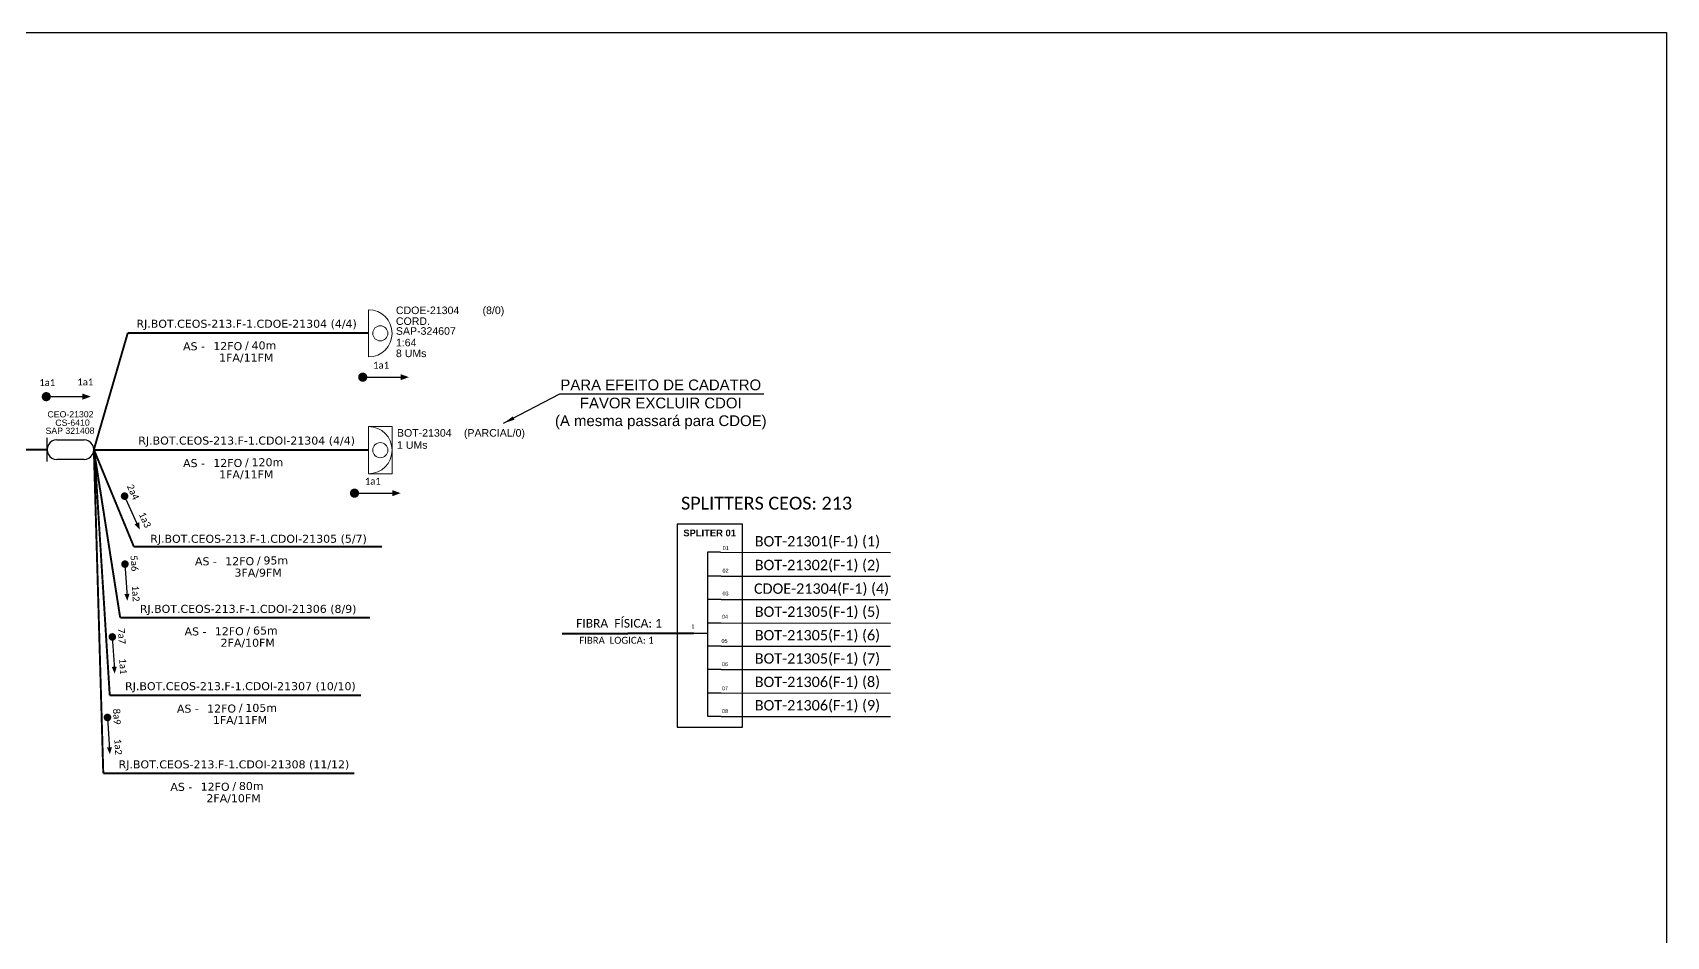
# Model space of a CAD drawing. Extents: x -4 to 837, y 1 to 595.
# Drawn here: x 405 to 837.2, y 356.2 to 595.3 of the extents above; entities that cross this region are included whole.
import ezdxf
from ezdxf.enums import TextEntityAlignment as Align

# ---------------------------------------------------------------- set-up
doc = ezdxf.new("R2010")
doc.units = 0
for name, color, linetype, lineweight in [("20.0-LEGENDA DOS CDO'S", 1, 'Continuous', 0), ('20.1-CDO_INTERIOR', 1, 'Continuous', 0), ('40.1-ETIQUETAS', 1, 'Continuous', 20)]:
    doc.layers.add(name, color=color, linetype=linetype, lineweight=lineweight)
for name, color, linetype in [('20.4-CEOS', 1, 'Continuous'), ('CAP a instalar', 1, 'Continuous'), ('label_cabos', 7, 'Continuous'), ('SETA', 7, 'Continuous')]:
    doc.layers.add(name, color=color, linetype=linetype)
doc.styles.add('ARIAL', font='arial.ttf')
doc.styles.add('MtXpl_Calibri', font='calibri.ttf')
doc.styles.add('siredit', font='verdana.ttf')
doc.linetypes.add('FENCELINE1', pattern='A,0.25,-0.1,[133,ltypeshp.shx,S=0.1,R=0,X=-0.1,Y=0],-0.1,1', length=1.45)
doc.dimstyles.new('CC', dxfattribs={"dimtxt": 0.8, "dimasz": 2, "dimexe": 0.18, "dimexo": 0.0625, "dimgap": 0.09, "dimtad": 0, "dimdec": 0, "dimrnd": 1, "dimzin": 0, "dimdsep": 46, "dimtxsty": 'siredit', "dimblk": 'NONE', "dimcen": 0, "dimse1": 1, "dimse2": 1, "dimsd1": 1, "dimsd2": 1, "dimclrt": 7, "dimadec": 0, "dimazin": 0, "dimtfac": 1, "dimtdec": 0, "dimtofl": 0, "dimtmove": 0, "dimatfit": 3, "dimfxl": 0, "dimtolj": 1, "dimtzin": 0, "dimarcsym": 0})

# ---------------------------------------------------------------- blocks, each defined once
blk = doc.blocks.new('ETIQUETA_RS5F')
at = {"layer": '40.1-ETIQUETAS', "color": 0, "style": 'siredit'}
blk.add_text('/', height=1.5, dxfattribs=at).set_placement((1.58, -1.95), align=Align.MIDDLE_RIGHT)
for tag, p in [('ETIQUETA_R_PRIMARIA', (1.21, 4.1)), ('ETIQUETA_R_SECUNDARIA', (1.21, 2.1)), ('F_ATIVAS/F_MORTAS', (1.14, -4.24))]:
    blk.add_attdef(tag, text='', height=1.5, dxfattribs=at).set_placement(p, align=Align.MIDDLE_CENTER)
for tag, p in [('TIPO_CABO', (-6.58, -2.12)), ('CAP_CABO', (0.4, -2.09))]:
    blk.add_attdef(tag, text='', height=1.5, dxfattribs=at).set_placement(p, align=Align.MIDDLE_RIGHT)
blk.add_attdef('METROS', text='', height=1.5, dxfattribs=at).set_placement((2.14, -1.95), align=Align.MIDDLE_LEFT)
for tag, p in [('FUSÃO_1', (0.85, -8.39)), ('FUSÃO_2', (0.85, -10.6)), ('FUSÃO_3', (0.85, -12.93)), ('FUSÃO_4', (0.85, -15.14)), ('FUSÃO_5', (0.85, -17.16))]:
    blk.add_attdef(tag, text='', height=1.5, dxfattribs=at).set_placement(p, align=Align.CENTER)
blk = doc.blocks.new('_None')

msp = doc.modelspace()

# ---------------------------------------------------------------- linework, layer by layer
at = {"color": 7, "linetype": 'Continuous'}
for p, q in [((583.49, 457.79), (583.49, 414.36)), ((587.01, 457.79), (583.49, 457.79)), ((587.19, 451.5), (583.67, 451.5)), ((587.19, 445.31), (583.67, 445.31)), ((587.19, 439.09), (583.67, 439.09)), ((579.85, 436.36), (583.48, 436.36)), ((587.19, 432.93), (583.67, 432.93)), ((587.19, 426.76), (583.67, 426.76)), ((587.19, 420.57), (583.67, 420.57)), ((587.19, 414.4), (583.67, 414.4))]:
    msp.add_line(p, q, dxfattribs=at)
at = {"color": 10, "linetype": 'Continuous'}
for p, q in [((587.01, 457.79), (631.96, 457.77)), ((587.19, 451.5), (631.96, 451.49)), ((587.19, 445.32), (631.96, 445.31)), ((587.19, 439.1), (631.96, 439.09)), ((587.19, 432.94), (631.96, 432.93)), ((587.19, 426.77), (631.96, 426.76)), ((587.19, 420.58), (631.96, 420.57)), ((587.19, 414.4), (631.96, 414.38))]:
    msp.add_line(p, q, dxfattribs=at)
at = {"color": 1, "linetype": 'Continuous', "lineweight": 60}
msp.add_line((579.85, 436.36), (545.06, 436.25), dxfattribs=at)
at = {"color": 7}
for points in [[(-3.83, 595.26), (837.17, 595.26), (837.17, 1.26), (-3.83, 1.26)], [(575.53, 411.58), (592.81, 411.58), (592.81, 465.23), (575.53, 465.23)]]:
    msp.add_lwpolyline(points, close=True, dxfattribs=at)
for points, const_width in [([(491.73, 504.12, 1), (492.94, 504.12, 1)], 1.21), ([(408.02, 498.97, 1), (409.23, 498.97, 1)], 1.21), ([(429.13, 473.11, 1), (429.54, 472.2, 1)], 1), ([(489.55, 473.44, 1), (490.76, 473.44, 1)], 1.21), ([(429.41, 455.17, 1), (429.47, 454.17, 1)], 1), ([(426.06, 435.91, 1), (426.12, 434.91, 1)], 1), ([(424.78, 414.6, 1), (424.84, 413.6, 1)], 1)]:
    msp.add_lwpolyline(points, format="xyb", close=True, dxfattribs=dict(const_width=const_width))
at = {"layer": '20.1-CDO_INTERIOR', "color": 1, "lineweight": 18}
msp.add_line((493.85, 521.97), (493.85, 509.47), dxfattribs=at)
at = {"layer": '20.1-CDO_INTERIOR', "color": 3, "lineweight": 18}
msp.add_lwpolyline([(500.1, 478.56), (500.1, 491.07), (493.85, 491.07), (493.85, 478.56)], close=True, dxfattribs=at)
at = {"layer": '20.1-CDO_INTERIOR', "color": 1, "lineweight": 18}
msp.add_circle((496.98, 515.72), 2, dxfattribs=at)
at = {"layer": '20.1-CDO_INTERIOR', "color": 3, "lineweight": 18}
msp.add_circle((496.98, 484.82), 2, dxfattribs=at)
at = {"layer": '20.1-CDO_INTERIOR', "color": 1, "lineweight": 18}
msp.add_arc((493.85, 515.72), 6.25, 270, 90, dxfattribs=at)
at = {"layer": '20.1-CDO_INTERIOR', "color": 3, "lineweight": 18}
msp.add_arc((493.85, 484.82), 6.25, 270, 90, dxfattribs=at)
at = {"layer": '20.4-CEOS', "color": 5}
for p, q in [((408.83, 481.84), (408.83, 488.05)), ((411.4, 487.52), (418.63, 487.52)), ((418.63, 482.37), (411.4, 482.37))]:
    msp.add_line(p, q, dxfattribs=at)
for centre, major_axis, start_param, end_param in [((411.4, 484.95), (1.82, 1.82), 0.785398, 3.926991), ((418.63, 484.95), (-1.82, 1.82), 2.356194, 5.497787)]:
    msp.add_ellipse(centre, major_axis=major_axis, ratio=1, start_param=start_param, end_param=end_param, dxfattribs=at)
at = {"layer": 'CAP a instalar', "color": 1, "linetype": 'FENCELINE1', "ltscale": 7, "const_width": 0.513}
for points in [[(421.21, 484.95), (430.17, 515.79)], [(430.17, 515.79), (493.85, 515.79)]]:
    msp.add_lwpolyline(points, dxfattribs=at)
at = {"layer": 'CAP a instalar', "color": 7, "ltscale": 7, "const_width": 0.513}
msp.add_lwpolyline([(326.91, 484.89), (408.83, 484.95)], dxfattribs=at)
at = {"layer": 'CAP a instalar', "color": 8, "linetype": 'FENCELINE1', "ltscale": 7, "const_width": 0.513}
for points in [[(421.21, 484.95), (431.78, 459.31)], [(421.21, 484.95), (428.17, 440.5)], [(423.7, 399.3), (421.21, 484.95)], [(421.35, 484.89), (425.41, 419.98)], [(431.76, 459.32), (497.44, 459.32)], [(428.17, 440.5), (494.24, 440.48)], [(425.41, 419.98), (491.83, 419.99)], [(423.7, 399.3), (490.11, 399.31)]]:
    msp.add_lwpolyline(points, dxfattribs=at)
at = {"layer": 'CAP a instalar', "color": 3, "linetype": 'FENCELINE1', "ltscale": 7, "const_width": 0.513}
msp.add_lwpolyline([(421.35, 484.89), (493.85, 484.89)], dxfattribs=at)
at = {"layer": 'label_cabos', "color": 1}
msp.add_lwpolyline([(547.5, 499.74), (598.42, 499.74)], dxfattribs=at)
at = {"layer": 'SETA'}
for points in [[(492.77, 504.11), (503.17, 504.11)], [(408.62, 498.97), (419.03, 498.97)], [(429.33, 472.66), (432.86, 464.82)], [(490.59, 473.43), (500.99, 473.43)], [(429.44, 454.67), (429.98, 446.09)], [(426.09, 435.41), (426.63, 426.83)], [(424.81, 414.1), (425.35, 405.52)]]:
    msp.add_lwpolyline(points, dxfattribs=at)
for points in [[(502.33, 504.93), (504.55, 504.13), (502.33, 503.32)], [(418.19, 499.79), (420.41, 498.99), (418.19, 498.18)], [(500.15, 474.25), (502.37, 473.44), (500.15, 472.64)], [(433.2, 465.73), (433.34, 463.78), (431.98, 465.18)], [(430.62, 446.83), (430.07, 444.95), (429.29, 446.74)], [(427.27, 427.57), (426.72, 425.69), (425.94, 427.48)], [(425.99, 406.25), (425.44, 404.38), (424.66, 406.17)]]:
    msp.add_solid(points, dxfattribs=at)

# ---------------------------------------------------------------- block references
at = {"layer": 'CAP a instalar', "color": 1, "linetype": 'FENCELINE1', "ltscale": 7}
ref = msp.add_blockref('ETIQUETA_RS5F', (459.95, 515.29), dxfattribs=dict(at, xscale=1.411343981848631, yscale=1.411343981849711, zscale=1.411343981849999))
ref.add_attrib('ETIQUETA_R_SECUNDARIA', 'RJ.BOT.CEOS-213.F-1.CDOE-21304 (4/4)', dxfattribs={"layer": '40.1-ETIQUETAS', "color": 0, "height": 2.117, "style": 'siredit'}).set_placement((461.62, 518.26), align=Align.MIDDLE_CENTER)
ref.add_attrib('TIPO_CABO', 'AS -', dxfattribs={"layer": '40.1-ETIQUETAS', "color": 0, "height": 2.117, "style": 'siredit'}).set_placement((450.61, 512.3), align=Align.MIDDLE_RIGHT)
ref.add_attrib('CAP_CABO', '12FO', dxfattribs={"layer": '40.1-ETIQUETAS', "color": 0, "height": 2.117, "style": 'siredit'}).set_placement((460.46, 512.34), align=Align.MIDDLE_RIGHT)
ref.add_attrib('METROS', '40m', dxfattribs={"layer": '40.1-ETIQUETAS', "color": 0, "height": 2.117, "style": 'siredit'}).set_placement((462.93, 512.53), align=Align.MIDDLE_LEFT)
ref.add_attrib('F_ATIVAS/F_MORTAS', '1FA/11FM', dxfattribs={"layer": '40.1-ETIQUETAS', "color": 0, "height": 2.117, "style": 'siredit'}).set_placement((461.52, 509.3), align=Align.MIDDLE_CENTER)
at = {"layer": 'CAP a instalar', "color": 3, "linetype": 'FENCELINE1', "ltscale": 7}
ref = msp.add_blockref('ETIQUETA_RS5F', (459.95, 484.38), dxfattribs=dict(at, xscale=1.411343981848631, yscale=1.411343981849711, zscale=1.411343981849999))
ref.add_attrib('ETIQUETA_R_SECUNDARIA', 'RJ.BOT.CEOS-213.F-1.CDOI-21304 (4/4)', dxfattribs={"layer": '40.1-ETIQUETAS', "color": 0, "height": 2.117, "style": 'siredit'}).set_placement((461.62, 487.35), align=Align.MIDDLE_CENTER)
ref.add_attrib('TIPO_CABO', 'AS -', dxfattribs={"layer": '40.1-ETIQUETAS', "color": 0, "height": 2.117, "style": 'siredit'}).set_placement((450.61, 481.4), align=Align.MIDDLE_RIGHT)
ref.add_attrib('CAP_CABO', '12FO', dxfattribs={"layer": '40.1-ETIQUETAS', "color": 0, "height": 2.117, "style": 'siredit'}).set_placement((460.46, 481.43), align=Align.MIDDLE_RIGHT)
ref.add_attrib('METROS', '120m', dxfattribs={"layer": '40.1-ETIQUETAS', "color": 0, "height": 2.117, "style": 'siredit'}).set_placement((462.93, 481.62), align=Align.MIDDLE_LEFT)
ref.add_attrib('F_ATIVAS/F_MORTAS', '1FA/11FM', dxfattribs={"layer": '40.1-ETIQUETAS', "color": 0, "height": 2.117, "style": 'siredit'}).set_placement((461.52, 478.39), align=Align.MIDDLE_CENTER)
at = {"layer": 'CAP a instalar', "color": 8, "linetype": 'FENCELINE1', "ltscale": 7}
ref = msp.add_blockref('ETIQUETA_RS5F', (463.09, 458.41), dxfattribs=dict(at, xscale=1.411343981848631, yscale=1.411343981849711, zscale=1.411343981849999))
ref.add_attrib('ETIQUETA_R_SECUNDARIA', 'RJ.BOT.CEOS-213.F-1.CDOI-21305 (5/7)', dxfattribs={"layer": '40.1-ETIQUETAS', "color": 0, "height": 2.117, "style": 'siredit'}).set_placement((464.76, 461.38), align=Align.MIDDLE_CENTER)
ref.add_attrib('TIPO_CABO', 'AS -', dxfattribs={"layer": '40.1-ETIQUETAS', "color": 0, "height": 2.117, "style": 'siredit'}).set_placement((453.75, 455.42), align=Align.MIDDLE_RIGHT)
ref.add_attrib('CAP_CABO', '12FO', dxfattribs={"layer": '40.1-ETIQUETAS', "color": 0, "height": 2.117, "style": 'siredit'}).set_placement((463.61, 455.45), align=Align.MIDDLE_RIGHT)
ref.add_attrib('METROS', '95m', dxfattribs={"layer": '40.1-ETIQUETAS', "color": 0, "height": 2.117, "style": 'siredit'}).set_placement((466.07, 455.65), align=Align.MIDDLE_LEFT)
ref.add_attrib('F_ATIVAS/F_MORTAS', '3FA/9FM', dxfattribs={"layer": '40.1-ETIQUETAS', "color": 0, "height": 2.117, "style": 'siredit'}).set_placement((464.66, 452.42), align=Align.MIDDLE_CENTER)
ref = msp.add_blockref('ETIQUETA_RS5F', (460.34, 439.86), dxfattribs=dict(at, xscale=1.411343981848631, yscale=1.411343981849711, zscale=1.411343981849999))
ref.add_attrib('ETIQUETA_R_SECUNDARIA', 'RJ.BOT.CEOS-213.F-1.CDOI-21306 (8/9)', dxfattribs={"layer": '40.1-ETIQUETAS', "color": 0, "height": 2.117, "style": 'siredit'}).set_placement((462.01, 442.83), align=Align.MIDDLE_CENTER)
ref.add_attrib('TIPO_CABO', 'AS -', dxfattribs={"layer": '40.1-ETIQUETAS', "color": 0, "height": 2.117, "style": 'siredit'}).set_placement((451, 436.87), align=Align.MIDDLE_RIGHT)
ref.add_attrib('CAP_CABO', '12FO', dxfattribs={"layer": '40.1-ETIQUETAS', "color": 0, "height": 2.117, "style": 'siredit'}).set_placement((460.86, 436.91), align=Align.MIDDLE_RIGHT)
ref.add_attrib('METROS', '65m', dxfattribs={"layer": '40.1-ETIQUETAS', "color": 0, "height": 2.117, "style": 'siredit'}).set_placement((463.32, 437.1), align=Align.MIDDLE_LEFT)
ref.add_attrib('F_ATIVAS/F_MORTAS', '2FA/10FM', dxfattribs={"layer": '40.1-ETIQUETAS', "color": 0, "height": 2.117, "style": 'siredit'}).set_placement((461.91, 433.87), align=Align.MIDDLE_CENTER)
ref = msp.add_blockref('ETIQUETA_RS5F', (458.3, 419.41), dxfattribs=dict(at, xscale=1.411343981848631, yscale=1.411343981849711, zscale=1.411343981849999))
ref.add_attrib('ETIQUETA_R_SECUNDARIA', 'RJ.BOT.CEOS-213.F-1.CDOI-21307 (10/10)', dxfattribs={"layer": '40.1-ETIQUETAS', "color": 0, "height": 2.117, "style": 'siredit'}).set_placement((459.97, 422.38), align=Align.MIDDLE_CENTER)
ref.add_attrib('TIPO_CABO', 'AS -', dxfattribs={"layer": '40.1-ETIQUETAS', "color": 0, "height": 2.117, "style": 'siredit'}).set_placement((448.97, 416.43), align=Align.MIDDLE_RIGHT)
ref.add_attrib('CAP_CABO', '12FO', dxfattribs={"layer": '40.1-ETIQUETAS', "color": 0, "height": 2.117, "style": 'siredit'}).set_placement((458.82, 416.46), align=Align.MIDDLE_RIGHT)
ref.add_attrib('METROS', '105m', dxfattribs={"layer": '40.1-ETIQUETAS', "color": 0, "height": 2.117, "style": 'siredit'}).set_placement((461.28, 416.65), align=Align.MIDDLE_LEFT)
ref.add_attrib('F_ATIVAS/F_MORTAS', '1FA/11FM', dxfattribs={"layer": '40.1-ETIQUETAS', "color": 0, "height": 2.117, "style": 'siredit'}).set_placement((459.87, 413.42), align=Align.MIDDLE_CENTER)
ref = msp.add_blockref('ETIQUETA_RS5F', (456.59, 398.73), dxfattribs=dict(at, xscale=1.411343981848631, yscale=1.411343981849711, zscale=1.411343981849999))
ref.add_attrib('ETIQUETA_R_SECUNDARIA', 'RJ.BOT.CEOS-213.F-1.CDOI-21308 (11/12)', dxfattribs={"layer": '40.1-ETIQUETAS', "color": 0, "height": 2.117, "style": 'siredit'}).set_placement((458.26, 401.7), align=Align.MIDDLE_CENTER)
ref.add_attrib('TIPO_CABO', 'AS -', dxfattribs={"layer": '40.1-ETIQUETAS', "color": 0, "height": 2.117, "style": 'siredit'}).set_placement((447.25, 395.75), align=Align.MIDDLE_RIGHT)
ref.add_attrib('CAP_CABO', '12FO', dxfattribs={"layer": '40.1-ETIQUETAS', "color": 0, "height": 2.117, "style": 'siredit'}).set_placement((457.11, 395.78), align=Align.MIDDLE_RIGHT)
ref.add_attrib('METROS', '80m', dxfattribs={"layer": '40.1-ETIQUETAS', "color": 0, "height": 2.117, "style": 'siredit'}).set_placement((459.57, 395.97), align=Align.MIDDLE_LEFT)
ref.add_attrib('F_ATIVAS/F_MORTAS', '2FA/10FM', dxfattribs={"layer": '40.1-ETIQUETAS', "color": 0, "height": 2.117, "style": 'siredit'}).set_placement((458.16, 392.74), align=Align.MIDDLE_CENTER)

# ---------------------------------------------------------------- texts
at = {"color": 1, "style": 'MtXpl_Calibri'}
msp.add_text('CDOE-21304(F-1) (4)', height=2.7432, dxfattribs=at).set_placement((595.83, 446.82))
at = {"attachment_point": 5}
for s, insert, char_height, width in [('\\C7;\\fCalibri|b0|i0|c0|p34;1a1', (497.19, 507.29), 1.815, 30.6841), ('\\C7;\\fCalibri|b0|i0|c0|p34;1a1', (408.88, 502.7), 1.815, 30.6841), ('{\\fCalibri|b0|i0|c0|p34;\\C7;1a1}', (418.94, 502.85), 1.815, 30.6841), ('\\C7;\\fCalibri|b0|i0|c0|p34;1a1', (495.01, 476.61), 1.815, 30.6841), ('{\\fCalibri|b0|i0|c0|p34;\\C7;SPLITTERS CEOS: 213}', (599.15, 470.77), 3.4173, 52.0772), ('{\\fArial|b1|i0|c0|p34;\\H1x;\\C10;SPLITER 01}', (584.09, 462.9), 1.7753, 17.28), ('\\pt9.00003;{\\fCalibri|b0|i0|c0|p34;\\C7;BOT-21301(F-1) (1)}', (612.61, 460.42), 2.7432, 40.9104), ('\\C7;\\fArial|b0|i0|;\\H1.0273588255048;01 ', (588.36, 458.93), 1.7753, 3.5602), ('\\pt9.00003;{\\fCalibri|b0|i0|c0|p34;\\C7;BOT-21302(F-1) (2)}', (612.61, 454.14), 2.7432, 40.9104), ('\\C7;\\fArial|b0|i0|;\\H1.0273588255048;02 ', (588.3, 452.93), 1.7753, 3.7582), ('\\C7;\\fArial|b0|i0|;\\H1.0273588255048;03 ', (588.3, 446.88), 1.7753, 3.456), ('{\\fCalibri|b0|i0|c0|p34;\\C7;FIBRA  FÍSICA: 1}', (560.13, 439.01), 2.2859, 34.56), ('\\C7;\\fArial|b0|i0|;\\H1.0273588255048;04 ', (588.15, 440.74), 1.7753, 3.7582), ('\\pt9.00003;{\\fCalibri|b0|i0|c0|p34;\\C7;BOT-21305(F-1) (5)}', (612.62, 441.79), 2.7432, 40.9104), ('\\C7;\\fArial|b0|i0|;\\H1.0273588255048;1', (579.68, 438.19), 1.7753, 1.7584), ('\\pt9.00003;{\\fCalibri|b0|i0|c0|p34;\\C7;BOT-21305(F-1) (6)}', (612.61, 435.57), 2.7432, 40.9104), ('{\\fCalibri|b0|i0|c0|p34;\\C7;FIBRA  LOGICA: 1}', (559.44, 434.51), 1.8289, 34.56), ('\\C7;\\fArial|b0|i0|;\\H1.0273588255048;05 ', (588.02, 434.33), 1.7753, 4.6222), ('\\C7;\\fArial|b0|i0|;\\H1.0273588255048;06 ', (588.15, 428.19), 1.7753, 3.7582), ('\\pt9.00003;{\\fCalibri|b0|i0|c0|p34;\\C7;BOT-21305(F-1) (7)}', (612.61, 429.41), 2.7432, 40.9104), ('\\pt9.00003;{\\fCalibri|b0|i0|c0|p34;\\C7;BOT-21306(F-1) (8)}', (612.61, 423.22), 2.7432, 40.9104), ('\\C7;\\fArial|b0|i0|;\\H1.0273588255048;07 ', (588.15, 421.82), 1.7753, 3.7582), ('\\C7;\\fArial|b0|i0|;\\H1.0273588255048;08 ', (588.15, 415.78), 1.7753, 3.7582), ('\\pt9.00003;{\\fCalibri|b0|i0|c0|p34;\\C7;BOT-21306(F-1) (9)}', (612.61, 417.03), 2.7432, 40.9104)]:
    msp.add_mtext(s, dxfattribs=dict(at, insert=insert, char_height=char_height, width=width))
at = {"char_height": 1.82, "width": 25.3588, "attachment_point": 5}
for s, insert, rotation in [('\\C7;\\fCalibri|b0|i0|c0|p34;2a4', (431.58, 473.74), 294.2473), ('{\\fCalibri|b0|i0|c0|p34;\\C7;1a3}', (434.73, 466.37), 294.2473), ('\\C7;\\fCalibri|b0|i0|c0|p34;5a6', (431.92, 454.89), 273.6303), ('{\\fCalibri|b0|i0|c0|p34;\\C7;1a2}', (432.28, 446.88), 273.6303), ('\\C7;\\fCalibri|b0|i0|c0|p34;7a7', (428.57, 435.63), 273.6303), ('{\\fCalibri|b0|i0|c0|p34;\\C7;1a1}', (428.93, 427.62), 273.6303), ('\\C7;\\fCalibri|b0|i0|c0|p34;8a9', (427.29, 414.32), 273.6303), ('{\\fCalibri|b0|i0|c0|p34;\\C7;1a2}', (427.65, 406.31), 273.6303)]:
    msp.add_mtext(s, dxfattribs=dict(at, insert=insert, rotation=rotation))
at = {"layer": "20.0-LEGENDA DOS CDO'S", "color": 1, "style": 'ARIAL'}
msp.add_text('        (8/0)', height=2.0005, dxfattribs=at).set_placement((523.79, 520.81), align=Align.CENTER)
for s, p in [('CDOE-21304', (501.11, 520.81)), ('CORD.', (501.11, 517.95)), ('SAP-324607', (501.11, 515.34)), ('1:64', (501.11, 512.28)), ('8 UMs', (501.11, 509.43))]:
    msp.add_text(s, height=2, dxfattribs=at).set_placement(p)
for s, p in [('PARA EFEITO DE CADATRO', (571.17, 502.09)), ('FAVOR EXCLUIR CDOI', (571.17, 497.29)), ('(A mesma passará para CDOE)', (571.17, 492.6))]:
    msp.add_text(s, height=2.8279, dxfattribs=at).set_placement(p, align=Align.MIDDLE_CENTER)
at = {"layer": "20.0-LEGENDA DOS CDO'S", "color": 5, "style": 'ARIAL'}
for s, p in [('CEO-21302', (408.93, 493.47)), ('CS-6410', (411.01, 491.25)), ('SAP 321408', (408.42, 489.12))]:
    msp.add_text(s, height=1.652, rotation=0.118, dxfattribs=at).set_placement(p)
at = {"layer": "20.0-LEGENDA DOS CDO'S", "color": 3, "style": 'ARIAL'}
for s, p in [('BOT-21304', (501.39, 488.39)), ('1 UMs', (501.4, 485.18))]:
    msp.add_text(s, height=2, dxfattribs=at).set_placement(p)
msp.add_text('        (PARCIAL/0)', height=2.0005, dxfattribs=at).set_placement((524.07, 488.39), align=Align.CENTER)

# ---------------------------------------------------------------- leaders
at = {"layer": 'label_cabos', "color": 1}
msp.add_leader([(529.6, 491.92), (544.5, 499.76), (547.5, 499.74)], dimstyle='CC', override={"dimasz": 3, "dimgap": 0.09, "dimtad": 0}, dxfattribs=at)

doc.saveas('drawing.dxf')
